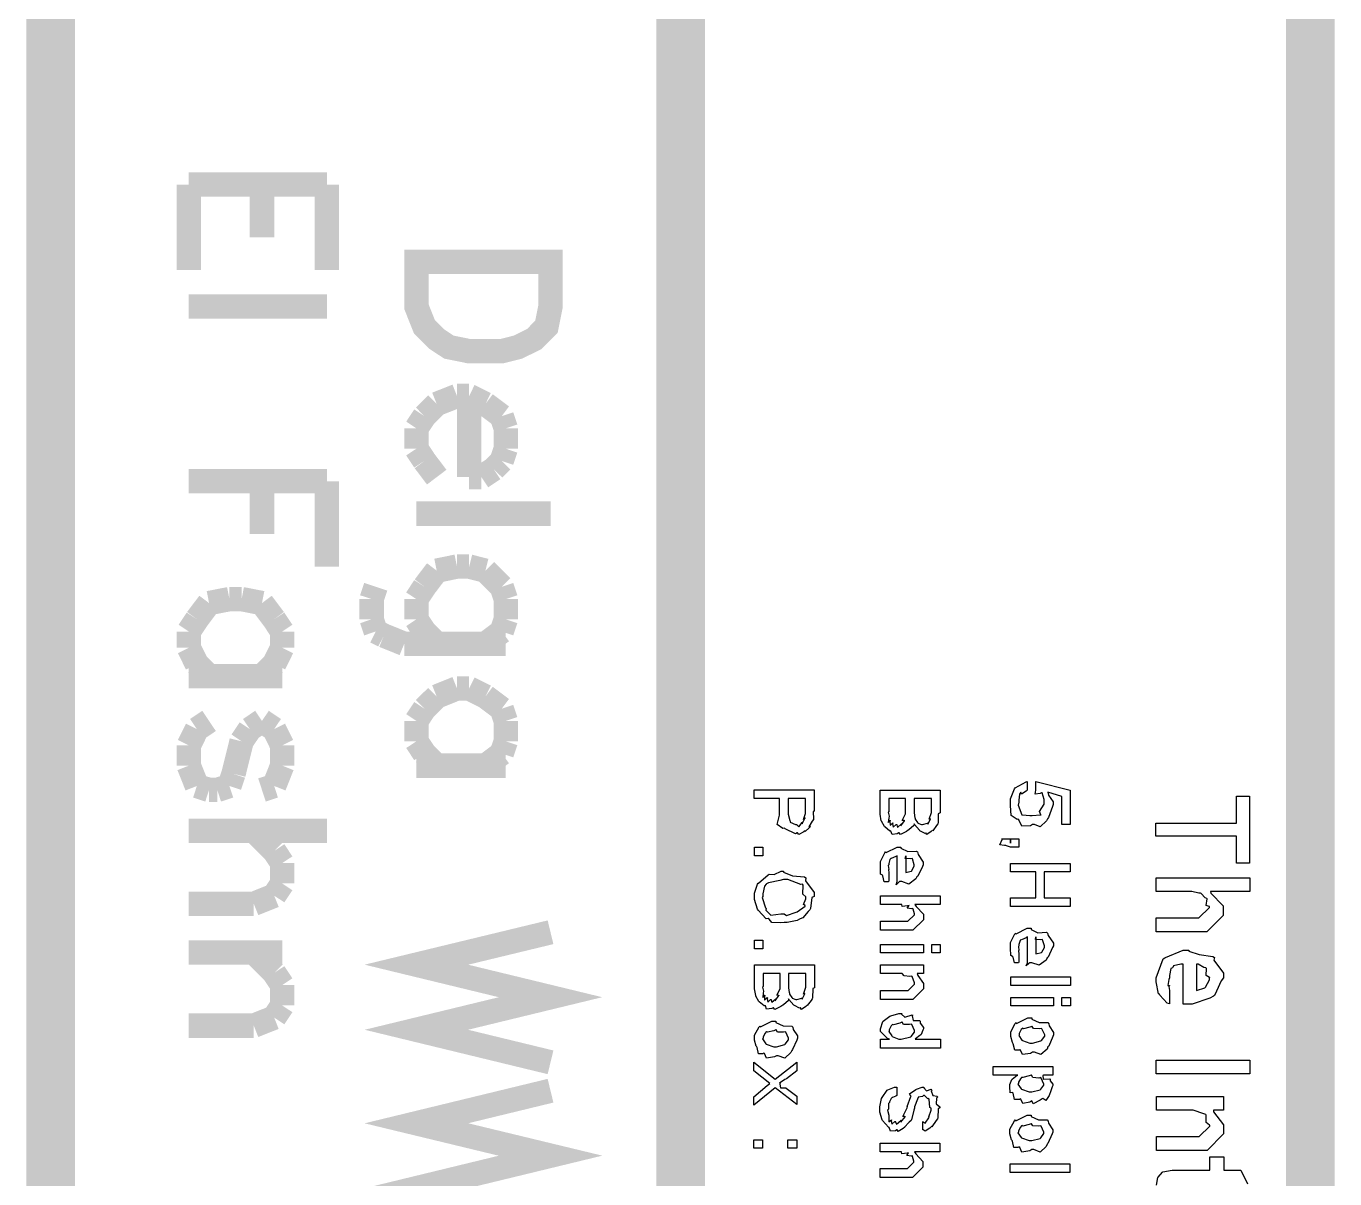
# Model space of a CAD drawing. Extents: x 0.1 to 11.6, y 0.3 to 16.2.
# Drawn here: x 1.352 to 1.888, y 2.254 to 2.727 of the extents above; entities that cross this region are included whole.
import ezdxf

# ---------------------------------------------------------------- set-up
doc = ezdxf.new("R2010")
doc.units = 0
doc.layers.get('0').update_dxf_attribs({"linetype": 'CONTINUOUS'})

msp = doc.modelspace()

# ---------------------------------------------------------------- linework, layer by layer
at = {"color": 0}
for points, const_width in [([(1.36165, 0.531685), (1.36165, 4.18001)], 0.02), ([(1.62001, 0.531685), (1.62001, 4.18001)], 0.02), ([(1.87831, 0.513346), (1.87831, 4.18001)], 0.02), ([(1.41835, 2.66168), (1.47499, 2.66168)], 0.01), ([(1.41835, 2.66168), (1.41835, 2.62668)], 0.01), ([(1.44835, 2.66168), (1.44835, 2.63997)], 0.01), ([(1.47499, 2.66168), (1.47499, 2.62668)], 0.01), ([(1.41835, 2.61165), (1.47499, 2.61165)], 0.01), ([(1.52001, 2.57167), (1.51497, 2.56668)], 0.01), ([(1.52832, 2.57497), (1.52001, 2.57167)], 0.01), ([(1.53331, 2.57497), (1.52832, 2.57497)], 0.01), ([(1.53331, 2.57497), (1.53331, 2.54167)], 0.01), ([(1.53999, 2.57167), (1.53331, 2.57497)], 0.01), ([(1.54665, 2.56668), (1.53999, 2.57167)], 0.01), ([(1.51497, 2.56668), (1.51167, 2.56168)], 0.01), ([(1.54833, 2.56168), (1.54665, 2.56668)], 0.01), ([(1.51167, 2.56168), (1.51167, 2.55333)], 0.01), ([(1.54833, 2.55333), (1.54833, 2.56168)], 0.01), ([(1.51167, 2.55333), (1.51497, 2.54833)], 0.01), ([(1.54665, 2.54833), (1.54833, 2.55333)], 0.01), ([(1.51497, 2.54833), (1.52001, 2.54167)], 0.01), ([(1.53836, 2.54167), (1.54335, 2.54497)], 0.01), ([(1.54335, 2.54497), (1.54665, 2.54833)], 0.01), ([(1.41835, 2.53999), (1.47499, 2.53999)], 0.01), ([(1.44835, 2.53999), (1.44835, 2.51833)], 0.01), ([(1.47499, 2.53999), (1.47499, 2.50499)], 0.01), ([(1.53331, 2.54167), (1.53836, 2.54167)], 0.01), ([(1.51167, 2.52669), (1.56668, 2.52669)], 0.01), ([(1.52001, 2.50331), (1.51497, 2.49669)], 0.01), ([(1.52832, 2.50499), (1.52001, 2.50331)], 0.01), ([(1.53331, 2.50499), (1.52832, 2.50499)], 0.01), ([(1.53999, 2.50331), (1.53331, 2.50499)], 0.01), ([(1.54665, 2.49669), (1.53999, 2.50331)], 0.01), ([(1.49333, 2.49164), (1.49501, 2.49669)], 0.01), ([(1.51497, 2.49669), (1.51167, 2.49164)], 0.01), ([(1.54833, 2.49164), (1.54665, 2.49669)], 0.01), ([(1.435, 2.49164), (1.42665, 2.49001)], 0.01), ([(1.44, 2.49164), (1.435, 2.49164)], 0.01), ([(1.44835, 2.49001), (1.44, 2.49164)], 0.01), ([(1.49333, 2.48335), (1.49333, 2.49164)], 0.01), ([(1.51167, 2.49164), (1.51167, 2.48335)], 0.01), ([(1.54833, 2.48335), (1.54833, 2.49164)], 0.01), ([(1.42665, 2.49001), (1.42165, 2.48335)], 0.01), ([(1.45335, 2.48335), (1.44835, 2.49001)], 0.01), ([(1.42165, 2.48335), (1.41835, 2.47835)], 0.01), ([(1.45665, 2.47835), (1.45335, 2.48335)], 0.01), ([(1.49501, 2.47835), (1.49333, 2.48335)], 0.01), ([(1.51167, 2.48335), (1.51497, 2.47835)], 0.01), ([(1.54665, 2.47835), (1.54833, 2.48335)], 0.01), ([(1.41835, 2.47835), (1.41835, 2.47168)], 0.01), ([(1.45665, 2.47168), (1.45665, 2.47835)], 0.01), ([(1.49832, 2.47667), (1.49501, 2.47835)], 0.01), ([(1.50667, 2.47331), (1.49832, 2.47667)], 0.01), ([(1.51497, 2.47835), (1.52001, 2.47331)], 0.01), ([(1.53999, 2.47331), (1.54665, 2.47835)], 0.01), ([(1.41835, 2.47168), (1.42165, 2.465)], 0.01), ([(1.45335, 2.465), (1.45665, 2.47168)], 0.01), ([(1.54833, 2.47331), (1.50667, 2.47331)], 0.01), ([(1.42165, 2.465), (1.42665, 2.46001)], 0.01), ([(1.44835, 2.46001), (1.45335, 2.465)], 0.01), ([(1.45665, 2.46001), (1.41835, 2.46001)], 0.01), ([(1.52832, 2.45503), (1.52001, 2.45167)], 0.01), ([(1.53331, 2.45503), (1.52832, 2.45503)], 0.01), ([(1.53999, 2.45167), (1.53331, 2.45503)], 0.01), ([(1.52001, 2.45167), (1.51497, 2.44667)], 0.01), ([(1.54665, 2.44667), (1.53999, 2.45167)], 0.01), ([(1.51497, 2.44667), (1.51167, 2.44168)], 0.01), ([(1.54833, 2.44168), (1.54665, 2.44667)], 0.01), ([(1.41835, 2.43164), (1.42165, 2.43832)], 0.01), ([(1.42165, 2.43832), (1.42665, 2.44168)], 0.01), ([(1.44336, 2.43832), (1.44, 2.43332)], 0.01), ([(1.44835, 2.44168), (1.44336, 2.43832)], 0.01), ([(1.45335, 2.43832), (1.44835, 2.44168)], 0.01), ([(1.45665, 2.43164), (1.45335, 2.43832)], 0.01), ([(1.51167, 2.44168), (1.51167, 2.43332)], 0.01), ([(1.54833, 2.43332), (1.54833, 2.44168)], 0.01), ([(1.41835, 2.42333), (1.41835, 2.43164)], 0.01), ([(1.44, 2.43332), (1.43668, 2.41997)], 0.01), ([(1.45665, 2.42333), (1.45665, 2.43164)], 0.01), ([(1.51167, 2.43332), (1.51497, 2.42833)], 0.01), ([(1.54665, 2.42833), (1.54833, 2.43332)], 0.01), ([(1.51497, 2.42833), (1.52001, 2.42333)], 0.01), ([(1.53999, 2.42333), (1.54665, 2.42833)], 0.01), ([(1.42165, 2.41499), (1.41835, 2.42333)], 0.01), ([(1.45335, 2.41499), (1.45665, 2.42333)], 0.01), ([(1.54833, 2.42333), (1.51167, 2.42333)], 0.01), ([(1.43668, 2.41997), (1.435, 2.41499)], 0.01), ([(1.42665, 2.41336), (1.42165, 2.41499)], 0.01), ([(1.43001, 2.41336), (1.42665, 2.41336)], 0.01), ([(1.435, 2.41499), (1.43001, 2.41336)], 0.01), ([(1.44835, 2.41336), (1.45335, 2.41499)], 0.01), ([(1.41835, 2.39665), (1.47499, 2.39665)], 0.01), ([(1.44499, 2.39665), (1.45335, 2.38835)], 0.01), ([(1.45335, 2.38835), (1.45665, 2.38336)], 0.01), ([(1.45665, 2.38336), (1.45665, 2.375)], 0.01), ([(1.45665, 2.375), (1.45335, 2.37001)], 0.01), ([(1.45335, 2.37001), (1.44499, 2.36664)], 0.01), ([(1.44499, 2.36664), (1.41835, 2.36664)], 0.01), ([(1.56668, 2.35499), (1.51167, 2.34169), (1.56668, 2.32835), (1.51167, 2.315), (1.56668, 2.30165)], 0.01), ([(1.41835, 2.34668), (1.45665, 2.34668)], 0.01), ([(1.44499, 2.34668), (1.45335, 2.33832)], 0.01), ([(1.45335, 2.33832), (1.45665, 2.33333)], 0.01), ([(1.45665, 2.33333), (1.45665, 2.32497)], 0.01), ([(1.45665, 2.32497), (1.45335, 2.31999)], 0.01), ([(1.45335, 2.31999), (1.44499, 2.31668)], 0.01), ([(1.44499, 2.31668), (1.41835, 2.31668)], 0.01), ([(1.56668, 2.28999), (1.51167, 2.27664), (1.56668, 2.26335), (1.51167, 2.25), (1.56668, 2.23833)], 0.01)]:
    msp.add_lwpolyline(points, dxfattribs=dict(at, const_width=const_width))
at = {"color": 0, "const_width": 0.01}
msp.add_lwpolyline([(1.51167, 2.62999), (1.56668, 2.62999), (1.56668, 2.61165), (1.565, 2.60335), (1.56, 2.59831), (1.55333, 2.595), (1.54665, 2.59332), (1.53331, 2.59332), (1.52501, 2.595), (1.52001, 2.59831), (1.51497, 2.60335), (1.51167, 2.61165), (1.51167, 2.62999)], close=True, dxfattribs=at)
at = {"color": 0}
for points in [[(1.76221, 2.41678), (1.76221, 2.41331), (1.76172, 2.41282), (1.75976, 2.41162), (1.7596, 2.41243), (1.7596, 2.41243), (1.75906, 2.41162), (1.75874, 2.40918), (1.75874, 2.40831), (1.75846, 2.40717), (1.75999, 2.40315), (1.76025, 2.40311), (1.76025, 2.40311), (1.76318, 2.40289), (1.76417, 2.40289), (1.76417, 2.40289), (1.76764, 2.40311), (1.76785, 2.40311), (1.76768, 2.40311), (1.76719, 2.40457), (1.76915, 2.40756), (1.76915, 2.40853), (1.76915, 2.40946), (1.76824, 2.41217), (1.76807, 2.41222), (1.76747, 2.41189), (1.7654, 2.41157), (1.76574, 2.41331), (1.76568, 2.41331), (1.76568, 2.41678), (1.77979, 2.41331), (1.77979, 2.39919), (1.77632, 2.39919), (1.77632, 2.41069), (1.77067, 2.41243), (1.77089, 2.41124), (1.77285, 2.40842), (1.77285, 2.40744), (1.77251, 2.40653), (1.77083, 2.40201), (1.77046, 2.40158), (1.77007, 2.40067), (1.76753, 2.39828), (1.76514, 2.39919), (1.76438, 2.39919), (1.76351, 2.39865), (1.75993, 2.39849), (1.75874, 2.40104), (1.75831, 2.40136), (1.75808, 2.40121), (1.75564, 2.40289), (1.75526, 2.40696), (1.75526, 2.40831), (1.75526, 2.40978), (1.75689, 2.41385), (1.75722, 2.41417), (1.75722, 2.41417), (1.76167, 2.41672), (1.76221, 2.41678)], [(1.65022, 2.41336), (1.67475, 2.41336), (1.67475, 2.40468), (1.67432, 2.40446), (1.67453, 2.40142), (1.67453, 2.40121), (1.67399, 2.4005), (1.67264, 2.39817), (1.67324, 2.39839), (1.67324, 2.39839), (1.67275, 2.39785), (1.67117, 2.39626), (1.67106, 2.39665), (1.67106, 2.39665), (1.67051, 2.39617), (1.66857, 2.39507), (1.66797, 2.39578), (1.66781, 2.39578), (1.66715, 2.39535), (1.66292, 2.3974), (1.6626, 2.39774), (1.662, 2.39757), (1.65956, 2.39919), (1.66064, 2.403), (1.66064, 2.40425), (1.66064, 2.40989), (1.65022, 2.40989), (1.65022, 2.41336)], [(1.66411, 2.40989), (1.66411, 2.40446), (1.66411, 2.40349), (1.66482, 2.40078), (1.66499, 2.40056), (1.66499, 2.40018), (1.6671, 2.39925), (1.66781, 2.39925), (1.66775, 2.39904), (1.66851, 2.39822), (1.66982, 2.40001), (1.66997, 2.40013), (1.66992, 2.40001), (1.66992, 2.39953), (1.67101, 2.40169), (1.67106, 2.40186), (1.67096, 2.40169), (1.67036, 2.40126), (1.67128, 2.40369), (1.67128, 2.40446), (1.67128, 2.40989), (1.66411, 2.40989)], [(1.70188, 2.41331), (1.7264, 2.41331), (1.7264, 2.40397), (1.72569, 2.4036), (1.72564, 2.39974), (1.72553, 2.39942), (1.72499, 2.39876), (1.72342, 2.39664), (1.72336, 2.39681), (1.72336, 2.39681), (1.72282, 2.39632), (1.72103, 2.39507), (1.72065, 2.39572), (1.72054, 2.39572), (1.72032, 2.39556), (1.71815, 2.39665), (1.71793, 2.39681), (1.71793, 2.39681), (1.71588, 2.39914), (1.71576, 2.39942), (1.71571, 2.39876), (1.71365, 2.39697), (1.71337, 2.39681), (1.71262, 2.39632), (1.71018, 2.39507), (1.70964, 2.39572), (1.70947, 2.39572), (1.70888, 2.3954), (1.70676, 2.39513), (1.70628, 2.39649), (1.706, 2.3966), (1.70583, 2.39649), (1.70372, 2.39817), (1.70361, 2.39833), (1.70361, 2.39833), (1.70236, 2.4005), (1.70231, 2.40071), (1.70231, 2.40071), (1.70188, 2.40349), (1.70188, 2.4044), (1.70188, 2.41331)], [(1.70535, 2.40983), (1.70535, 2.4044), (1.70514, 2.40419), (1.70551, 2.40256), (1.70557, 2.40246), (1.7054, 2.40186), (1.70518, 2.40001), (1.706, 2.40093), (1.706, 2.40093), (1.70589, 2.40044), (1.70594, 2.39887), (1.70703, 2.3999), (1.70708, 2.39985), (1.70697, 2.39947), (1.70725, 2.39806), (1.70839, 2.39919), (1.70882, 2.39919), (1.70871, 2.39899), (1.70893, 2.398), (1.71061, 2.39942), (1.71078, 2.39942), (1.71061, 2.39925), (1.71035, 2.39865), (1.71181, 2.40072), (1.71186, 2.40093), (1.71175, 2.40082), (1.71093, 2.40088), (1.71229, 2.40354), (1.71229, 2.4044), (1.71229, 2.40983), (1.70535, 2.40983)], [(1.71576, 2.40983), (1.71576, 2.40462), (1.71576, 2.40392), (1.7161, 2.40196), (1.71619, 2.40181), (1.71619, 2.40132), (1.71713, 2.39996), (1.71729, 2.39985), (1.71729, 2.39968), (1.71875, 2.39919), (1.71924, 2.39919), (1.71924, 2.39919), (1.72125, 2.39974), (1.7214, 2.39985), (1.72136, 2.39974), (1.72136, 2.39931), (1.72244, 2.40142), (1.7225, 2.40158), (1.72244, 2.40153), (1.72194, 2.40136), (1.72293, 2.40414), (1.72293, 2.40506), (1.72293, 2.40983), (1.71576, 2.40983)], [(1.81494, 2.39979), (1.84793, 2.39979), (1.84793, 2.41086), (1.85335, 2.41086), (1.85335, 2.38331), (1.84793, 2.38331), (1.84793, 2.39436), (1.81494, 2.39436), (1.81494, 2.39979)], [(1.65028, 2.38986), (1.65375, 2.38986), (1.65375, 2.38639), (1.65028, 2.38639), (1.65028, 2.38986)], [(1.7054, 2.37944), (1.7054, 2.37597), (1.70518, 2.37571), (1.7035, 2.37565), (1.70296, 2.3781), (1.70281, 2.37836), (1.70281, 2.37836), (1.70204, 2.37875), (1.70193, 2.38172), (1.70193, 2.38271), (1.70193, 2.384), (1.70372, 2.38758), (1.7041, 2.38792), (1.70426, 2.38764), (1.70882, 2.38986), (1.71039, 2.38986), (1.71039, 2.38943), (1.71317, 2.38807), (1.71669, 2.38824), (1.71713, 2.38792), (1.71739, 2.38687), (1.71951, 2.38379), (1.71951, 2.38271), (1.71918, 2.38194), (1.71733, 2.37804), (1.7169, 2.37771), (1.71653, 2.37685), (1.71365, 2.37478), (1.71072, 2.37576), (1.70975, 2.37576), (1.70942, 2.37543), (1.70839, 2.37451), (1.70888, 2.37576), (1.70888, 2.37576), (1.70888, 2.38639), (1.70833, 2.38601), (1.70643, 2.38519), (1.70628, 2.38531), (1.70628, 2.38531), (1.70583, 2.38482), (1.7054, 2.38325), (1.7054, 2.38271), (1.70518, 2.38238), (1.7054, 2.38075), (1.7054, 2.38075), (1.70524, 2.38064), (1.7054, 2.37944), (1.7054, 2.37944)], [(1.75526, 2.39333), (1.75874, 2.39333), (1.75874, 2.38986), (1.75526, 2.38986), (1.75526, 2.38986), (1.75319, 2.39063), (1.7531, 2.39074), (1.75265, 2.39057), (1.75088, 2.39089), (1.75185, 2.39307), (1.75179, 2.39333), (1.75526, 2.39333), (1.75526, 2.39301), (1.75526, 2.39231), (1.75526, 2.39204), (1.75526, 2.39193), (1.75526, 2.3916), (1.75526, 2.3916), (1.75526, 2.39333)], [(1.71235, 2.38639), (1.71235, 2.37944), (1.71235, 2.37944), (1.71457, 2.37999), (1.71474, 2.3801), (1.71474, 2.3801), (1.71582, 2.38206), (1.71582, 2.38271), (1.71582, 2.38271), (1.71506, 2.38514), (1.71496, 2.38531), (1.71431, 2.38515), (1.71218, 2.38531), (1.71235, 2.38639), (1.71235, 2.38639)], [(1.75526, 2.38319), (1.77979, 2.38319), (1.77979, 2.37972), (1.76915, 2.37972), (1.76915, 2.36908), (1.77979, 2.36908), (1.77979, 2.36561), (1.75526, 2.36561), (1.75526, 2.36908), (1.76568, 2.36908), (1.76568, 2.37972), (1.75526, 2.37972), (1.75526, 2.38319)], [(1.66222, 2.3801), (1.66217, 2.37967), (1.6659, 2.37815), (1.67079, 2.37776), (1.67133, 2.37728), (1.67128, 2.37614), (1.67481, 2.37131), (1.67481, 2.36968), (1.67389, 2.36919), (1.67333, 2.36469), (1.67307, 2.36425), (1.67231, 2.36344), (1.67008, 2.36094), (1.66906, 2.36051), (1.66872, 2.36035), (1.66786, 2.35975), (1.66379, 2.35906), (1.66243, 2.35906), (1.66118, 2.35889), (1.65739, 2.35906), (1.65636, 2.36035), (1.65593, 2.36057), (1.65506, 2.36046), (1.65181, 2.36404), (1.65158, 2.36447), (1.65158, 2.36447), (1.65028, 2.36837), (1.65028, 2.36968), (1.65028, 2.37104), (1.65153, 2.37472), (1.65181, 2.37511), (1.65196, 2.37506), (1.65588, 2.37858), (1.65636, 2.37879), (1.65636, 2.37879), (1.65842, 2.37864), (1.66124, 2.3801), (1.66222, 2.3801)], [(1.66222, 2.37663), (1.66069, 2.37619), (1.65608, 2.37532), (1.65522, 2.37489), (1.65506, 2.37468), (1.6544, 2.37392), (1.65375, 2.37076), (1.65375, 2.36968), (1.65343, 2.36919), (1.65483, 2.36501), (1.65506, 2.36469), (1.65494, 2.3641), (1.65701, 2.36197), (1.66108, 2.36253), (1.66243, 2.36251), (1.66243, 2.36251), (1.66351, 2.36192), (1.66738, 2.36328), (1.66786, 2.36339), (1.66786, 2.36339), (1.67106, 2.36572), (1.67111, 2.36599), (1.67106, 2.36599), (1.67042, 2.36637), (1.67133, 2.36871), (1.67133, 2.36947), (1.67133, 2.36947), (1.67008, 2.37061), (1.67025, 2.37435), (1.67003, 2.37468), (1.66932, 2.37463), (1.66396, 2.37663), (1.66222, 2.37663)], [(1.815, 2.37733), (1.8534, 2.37733), (1.8534, 2.37169), (1.83735, 2.37169), (1.83751, 2.37099), (1.84256, 2.36583), (1.84256, 2.3641), (1.84256, 2.36193), (1.83583, 2.35519), (1.83192, 2.35519), (1.815, 2.35519), (1.815, 2.36085), (1.83083, 2.36085), (1.83257, 2.36085), (1.83692, 2.36518), (1.83692, 2.36561), (1.83675, 2.36551), (1.83561, 2.366), (1.83599, 2.36865), (1.83583, 2.36888), (1.83507, 2.36914), (1.8335, 2.37093), (1.83322, 2.37104), (1.83257, 2.37099), (1.82964, 2.37169), (1.82867, 2.37169), (1.815, 2.37169), (1.815, 2.37733)], [(1.70199, 2.3699), (1.72651, 2.3699), (1.72651, 2.36643), (1.7161, 2.36643), (1.71664, 2.36556), (1.71957, 2.36247), (1.71957, 2.36143), (1.71957, 2.36014), (1.71522, 2.35579), (1.71283, 2.35579), (1.70199, 2.35579), (1.70199, 2.35949), (1.71218, 2.35949), (1.71326, 2.35949), (1.71588, 2.36208), (1.71588, 2.36253), (1.71588, 2.36253), (1.71533, 2.36453), (1.71522, 2.36469), (1.71468, 2.36458), (1.71294, 2.36486), (1.71371, 2.366), (1.71371, 2.366), (1.71306, 2.36578), (1.71089, 2.36556), (1.71072, 2.36643), (1.71067, 2.36643), (1.70199, 2.36643), (1.70199, 2.3699)], [(1.75879, 2.34619), (1.75879, 2.34272), (1.75857, 2.34244), (1.75689, 2.34239), (1.75635, 2.34483), (1.75618, 2.34511), (1.75618, 2.34511), (1.75543, 2.34549), (1.75532, 2.34847), (1.75532, 2.34944), (1.75532, 2.35075), (1.75711, 2.35433), (1.75749, 2.35465), (1.75765, 2.35439), (1.76221, 2.35661), (1.76378, 2.35661), (1.76378, 2.35618), (1.76654, 2.35482), (1.77007, 2.35499), (1.77051, 2.35465), (1.77078, 2.35362), (1.77289, 2.35053), (1.77289, 2.34944), (1.77257, 2.34869), (1.77072, 2.34478), (1.77029, 2.34446), (1.76992, 2.34358), (1.76704, 2.34153), (1.76411, 2.3425), (1.76313, 2.3425), (1.76281, 2.34218), (1.76178, 2.34125), (1.76226, 2.3425), (1.76226, 2.3425), (1.76226, 2.35314), (1.76172, 2.35275), (1.75982, 2.35194), (1.75965, 2.35206), (1.75965, 2.35206), (1.75922, 2.35157), (1.75879, 2.34999), (1.75879, 2.34944), (1.75857, 2.34912), (1.75879, 2.3475), (1.75879, 2.3475), (1.75863, 2.34739), (1.75879, 2.34619), (1.75879, 2.34619)], [(1.65033, 2.35172), (1.65381, 2.35172), (1.65381, 2.34825), (1.65033, 2.34825), (1.65033, 2.35172)], [(1.76574, 2.35314), (1.76574, 2.34619), (1.76574, 2.34619), (1.76796, 2.34674), (1.76813, 2.34685), (1.76813, 2.34685), (1.76921, 2.34879), (1.76921, 2.34944), (1.76921, 2.34944), (1.76844, 2.35189), (1.76833, 2.35206), (1.76768, 2.35189), (1.76557, 2.35206), (1.76574, 2.35314), (1.76574, 2.35314)], [(1.70199, 2.34999), (1.71957, 2.34999), (1.71957, 2.34651), (1.70199, 2.34651), (1.70199, 2.34999)], [(1.72304, 2.34999), (1.72651, 2.34999), (1.72651, 2.34651), (1.72304, 2.34651), (1.72304, 2.34999)], [(1.82047, 2.33111), (1.82047, 2.32568), (1.81956, 2.32585), (1.81657, 2.32915), (1.81635, 2.32958), (1.81603, 2.32969), (1.81506, 2.33469), (1.81506, 2.33632), (1.81506, 2.33632), (1.81793, 2.34407), (1.81853, 2.34456), (1.81885, 2.34463), (1.82607, 2.3476), (1.8285, 2.3476), (1.8285, 2.34717), (1.83274, 2.34581), (1.83826, 2.34511), (1.83892, 2.34457), (1.83871, 2.34358), (1.84261, 2.33817), (1.84261, 2.33632), (1.84174, 2.33507), (1.83985, 2.33078), (1.83892, 2.3291), (1.83849, 2.32872), (1.83703, 2.3279), (1.82981, 2.32546), (1.82742, 2.32546), (1.8271, 2.32547), (1.82633, 2.32547), (1.82611, 2.32547), (1.82611, 2.34196), (1.82514, 2.34185), (1.82221, 2.34125), (1.82189, 2.3406), (1.82178, 2.34044), (1.82107, 2.34011), (1.82047, 2.33729), (1.82047, 2.33632), (1.82021, 2.33561), (1.81976, 2.33317), (1.82047, 2.33311), (1.82047, 2.33306), (1.82026, 2.33268), (1.82047, 2.33111), (1.82047, 2.33111)], [(1.65039, 2.34158), (1.67492, 2.34158), (1.67492, 2.33225), (1.67421, 2.33186), (1.67415, 2.32801), (1.67404, 2.32769), (1.6735, 2.32704), (1.67193, 2.32492), (1.67188, 2.32508), (1.67188, 2.32508), (1.67133, 2.3246), (1.66954, 2.32335), (1.66917, 2.324), (1.66906, 2.324), (1.66883, 2.32383), (1.66667, 2.32492), (1.66644, 2.32508), (1.66644, 2.32508), (1.66439, 2.32742), (1.66428, 2.32769), (1.66422, 2.32704), (1.66217, 2.32525), (1.66189, 2.32508), (1.66114, 2.3246), (1.65869, 2.32335), (1.65815, 2.324), (1.65799, 2.324), (1.65739, 2.32368), (1.65528, 2.3234), (1.65479, 2.32476), (1.65451, 2.32488), (1.65435, 2.32476), (1.65224, 2.32644), (1.65213, 2.32661), (1.65213, 2.32661), (1.65087, 2.32878), (1.65082, 2.329), (1.65082, 2.329), (1.65039, 2.33176), (1.65039, 2.33268), (1.65039, 2.34158)], [(1.70204, 2.34158), (1.71963, 2.34158), (1.71963, 2.33811), (1.71701, 2.33811), (1.71733, 2.33724), (1.71963, 2.33399), (1.71963, 2.3329), (1.71963, 2.33182), (1.71528, 2.32747), (1.71246, 2.32747), (1.70204, 2.32747), (1.70204, 2.33117), (1.71181, 2.33117), (1.71332, 2.33117), (1.71593, 2.33376), (1.71593, 2.33419), (1.71593, 2.33419), (1.715, 2.33681), (1.71485, 2.33703), (1.71408, 2.33686), (1.71164, 2.33712), (1.71094, 2.33811), (1.71072, 2.33811), (1.70204, 2.33811), (1.70204, 2.34158)], [(1.83154, 2.34196), (1.83154, 2.33111), (1.83154, 2.33111), (1.83501, 2.33225), (1.83524, 2.33242), (1.83524, 2.33242), (1.83697, 2.3355), (1.83697, 2.33653), (1.83686, 2.33649), (1.83556, 2.33724), (1.83567, 2.34017), (1.83544, 2.34044), (1.83464, 2.3406), (1.83231, 2.34196), (1.83154, 2.34196)], [(1.65386, 2.33811), (1.65386, 2.33268), (1.65364, 2.33247), (1.65403, 2.33083), (1.65408, 2.33074), (1.65392, 2.33012), (1.65369, 2.32829), (1.65451, 2.32921), (1.65451, 2.32921), (1.6544, 2.32872), (1.65446, 2.32715), (1.65554, 2.32818), (1.6556, 2.32813), (1.65549, 2.32775), (1.65576, 2.32633), (1.6569, 2.32747), (1.65733, 2.32747), (1.65722, 2.32725), (1.65744, 2.32628), (1.65913, 2.32769), (1.65929, 2.32769), (1.65913, 2.32753), (1.65886, 2.32693), (1.66032, 2.329), (1.66037, 2.32921), (1.66026, 2.3291), (1.65944, 2.32915), (1.66081, 2.33182), (1.66081, 2.33268), (1.66081, 2.33811), (1.65386, 2.33811)], [(1.66428, 2.33811), (1.66428, 2.3329), (1.66428, 2.33219), (1.66461, 2.33024), (1.66471, 2.33008), (1.66471, 2.32958), (1.66564, 2.32824), (1.66579, 2.32813), (1.66579, 2.32796), (1.66726, 2.32747), (1.66775, 2.32747), (1.66775, 2.32747), (1.66976, 2.32801), (1.66992, 2.32813), (1.66986, 2.32801), (1.66986, 2.32758), (1.67096, 2.32969), (1.671, 2.32986), (1.67096, 2.32981), (1.67046, 2.32964), (1.67144, 2.33242), (1.67144, 2.33333), (1.67144, 2.33811), (1.66428, 2.33811)], [(1.75538, 2.33664), (1.77989, 2.33664), (1.77989, 2.33317), (1.75538, 2.33317), (1.75538, 2.33664)], [(1.75538, 2.32824), (1.77294, 2.32824), (1.77294, 2.32476), (1.75538, 2.32476), (1.75538, 2.32824)], [(1.77642, 2.32824), (1.77989, 2.32824), (1.77989, 2.32476), (1.77642, 2.32476), (1.77642, 2.32824)], [(1.65907, 2.31847), (1.65907, 2.31797), (1.66206, 2.31662), (1.66564, 2.31651), (1.66601, 2.31608), (1.66618, 2.31515), (1.66797, 2.31244), (1.66797, 2.31153), (1.66764, 2.31076), (1.66596, 2.30686), (1.66558, 2.30653), (1.66525, 2.30561), (1.66271, 2.30339), (1.6601, 2.30436), (1.65929, 2.30436), (1.65847, 2.30387), (1.65522, 2.30339), (1.6544, 2.30528), (1.65408, 2.30544), (1.65386, 2.30518), (1.65201, 2.30518), (1.65142, 2.30778), (1.65126, 2.30806), (1.65104, 2.30832), (1.65039, 2.31076), (1.65039, 2.31153), (1.65039, 2.31278), (1.65218, 2.31619), (1.65256, 2.31651), (1.65272, 2.31619), (1.65744, 2.31847), (1.65907, 2.31847)], [(1.70204, 2.31119), (1.70574, 2.31119), (1.70481, 2.31142), (1.70204, 2.31435), (1.70204, 2.31532), (1.70204, 2.31532), (1.7029, 2.31836), (1.70313, 2.31858), (1.70313, 2.31858), (1.70583, 2.32064), (1.70617, 2.32075), (1.70617, 2.32075), (1.70958, 2.32161), (1.71072, 2.32161), (1.71061, 2.3214), (1.71203, 2.32015), (1.71496, 2.32107), (1.71528, 2.32096), (1.715, 2.32069), (1.71533, 2.31874), (1.7181, 2.31885), (1.71832, 2.31858), (1.71832, 2.31776), (1.71963, 2.31597), (1.71961, 2.31532), (1.71929, 2.31478), (1.71869, 2.3131), (1.71853, 2.31293), (1.71815, 2.31261), (1.71636, 2.31131), (1.71615, 2.31119), (1.72657, 2.31119), (1.72657, 2.30751), (1.70204, 2.30751), (1.70204, 2.31119)], [(1.76411, 2.31988), (1.76411, 2.31939), (1.76708, 2.31803), (1.77067, 2.31793), (1.77106, 2.31749), (1.77121, 2.31657), (1.773, 2.31386), (1.773, 2.31293), (1.77268, 2.31218), (1.771, 2.30826), (1.77061, 2.30794), (1.77029, 2.30703), (1.76774, 2.30479), (1.76514, 2.30578), (1.76432, 2.30578), (1.76351, 2.30529), (1.76025, 2.30479), (1.75944, 2.30669), (1.75911, 2.30686), (1.7589, 2.30658), (1.75706, 2.30658), (1.75646, 2.30919), (1.75629, 2.30946), (1.75608, 2.30974), (1.75543, 2.31218), (1.75543, 2.31293), (1.75543, 2.31418), (1.75722, 2.3176), (1.7576, 2.31793), (1.75776, 2.3176), (1.76247, 2.31988), (1.76411, 2.31988)], [(1.65907, 2.315), (1.65826, 2.31461), (1.65565, 2.31396), (1.65522, 2.31418), (1.65517, 2.31413), (1.65468, 2.31364), (1.65386, 2.31207), (1.65386, 2.31153), (1.65365, 2.31125), (1.65494, 2.30929), (1.65517, 2.30914), (1.65517, 2.30914), (1.65826, 2.30806), (1.65929, 2.30806), (1.65929, 2.30806), (1.66276, 2.30897), (1.66297, 2.30914), (1.66297, 2.30914), (1.66428, 2.31093), (1.66428, 2.31153), (1.66428, 2.31153), (1.66319, 2.31396), (1.66297, 2.31413), (1.66222, 2.31396), (1.65972, 2.31407), (1.65924, 2.315), (1.65907, 2.315)], [(1.71072, 2.31814), (1.7099, 2.31776), (1.70731, 2.31706), (1.70687, 2.31711), (1.70682, 2.31706), (1.70632, 2.31657), (1.70551, 2.315), (1.70551, 2.31446), (1.70535, 2.31424), (1.7066, 2.31244), (1.70682, 2.31228), (1.70682, 2.31228), (1.70958, 2.31119), (1.7105, 2.31119), (1.7105, 2.31119), (1.7144, 2.31213), (1.71463, 2.31228), (1.71463, 2.31228), (1.71593, 2.31407), (1.71593, 2.31467), (1.71593, 2.31467), (1.71485, 2.31711), (1.71463, 2.31728), (1.71386, 2.31711), (1.71149, 2.31722), (1.71089, 2.31814), (1.71072, 2.31814)], [(1.76411, 2.3164), (1.76329, 2.31603), (1.76069, 2.31538), (1.76025, 2.3156), (1.76019, 2.31554), (1.75971, 2.31506), (1.7589, 2.31347), (1.7589, 2.31293), (1.75868, 2.31267), (1.75999, 2.31071), (1.76019, 2.31054), (1.76019, 2.31054), (1.76329, 2.30946), (1.76432, 2.30946), (1.76432, 2.30946), (1.76779, 2.31039), (1.76801, 2.31054), (1.76801, 2.31054), (1.76932, 2.31233), (1.76932, 2.31293), (1.76932, 2.31293), (1.76822, 2.31538), (1.76801, 2.31554), (1.76725, 2.31538), (1.76476, 2.31549), (1.76426, 2.3164), (1.76411, 2.3164)], [(1.81511, 2.30251), (1.85351, 2.30251), (1.85351, 2.29688), (1.81511, 2.29688), (1.81511, 2.30251)], [(1.65007, 2.30165), (1.65875, 2.29471), (1.66764, 2.30165), (1.66764, 2.29818), (1.66351, 2.29492), (1.66276, 2.29454), (1.6606, 2.29312), (1.66092, 2.29297), (1.66092, 2.29297), (1.66069, 2.29275), (1.66097, 2.29118), (1.66319, 2.29112), (1.66331, 2.29101), (1.66764, 2.28776), (1.66764, 2.28429), (1.65875, 2.29124), (1.65007, 2.28407), (1.65007, 2.28754), (1.65549, 2.2921), (1.65657, 2.29297), (1.65007, 2.29818), (1.65007, 2.30165)], [(1.74815, 2.29992), (1.77268, 2.29992), (1.77268, 2.29644), (1.76878, 2.29644), (1.76856, 2.29628), (1.76872, 2.29476), (1.77143, 2.29486), (1.7716, 2.29471), (1.77154, 2.29411), (1.77268, 2.29264), (1.77268, 2.2921), (1.77235, 2.29161), (1.7716, 2.28911), (1.77138, 2.28885), (1.77115, 2.28808), (1.76975, 2.28592), (1.76856, 2.28678), (1.76833, 2.28668), (1.76747, 2.28608), (1.7646, 2.28467), (1.76411, 2.28581), (1.764, 2.28581), (1.76324, 2.28532), (1.76036, 2.28478), (1.75956, 2.28657), (1.75922, 2.28668), (1.75896, 2.2864), (1.75694, 2.2864), (1.75635, 2.28901), (1.75618, 2.28928), (1.75613, 2.28922), (1.75521, 2.28917), (1.7551, 2.29172), (1.7551, 2.29254), (1.7551, 2.29254), (1.75581, 2.29454), (1.75597, 2.29471), (1.75597, 2.29471), (1.75808, 2.29633), (1.75836, 2.29644), (1.74815, 2.29644), (1.74815, 2.29992)], [(1.76378, 2.29644), (1.76297, 2.29606), (1.76036, 2.29536), (1.75993, 2.29542), (1.75987, 2.29536), (1.75939, 2.29492), (1.75857, 2.29346), (1.75857, 2.29297), (1.75836, 2.29269), (1.75965, 2.29075), (1.75987, 2.29058), (1.75987, 2.29058), (1.76297, 2.2895), (1.764, 2.2895), (1.764, 2.2895), (1.76747, 2.29042), (1.76768, 2.29058), (1.76768, 2.29058), (1.76899, 2.29221), (1.76899, 2.29275), (1.76899, 2.29275), (1.7679, 2.29519), (1.76768, 2.29536), (1.76693, 2.29519), (1.76443, 2.29546), (1.76394, 2.29644), (1.76378, 2.29644)], [(1.70871, 2.2915), (1.70871, 2.28803), (1.70828, 2.28776), (1.70687, 2.28728), (1.70676, 2.28717), (1.70638, 2.28678), (1.70574, 2.28543), (1.70568, 2.28521), (1.70529, 2.28472), (1.70524, 2.28299), (1.70524, 2.28239), (1.70492, 2.28207), (1.7054, 2.28), (1.70546, 2.27979), (1.70535, 2.27919), (1.70546, 2.27729), (1.70649, 2.2781), (1.70654, 2.27806), (1.70643, 2.27767), (1.70665, 2.27626), (1.70785, 2.2774), (1.70828, 2.2774), (1.70817, 2.27718), (1.70861, 2.27626), (1.71029, 2.27778), (1.71044, 2.27783), (1.71035, 2.27772), (1.71035, 2.27707), (1.71208, 2.27935), (1.71218, 2.27957), (1.71203, 2.27946), (1.71115, 2.27946), (1.71294, 2.28299), (1.71306, 2.28347), (1.713, 2.28353), (1.71446, 2.2876), (1.71457, 2.28782), (1.71446, 2.28782), (1.71392, 2.28868), (1.71653, 2.29053), (1.71674, 2.29064), (1.71674, 2.29064), (1.71903, 2.2915), (1.71978, 2.2915), (1.71972, 2.29118), (1.72092, 2.28999), (1.72276, 2.29064), (1.72304, 2.29042), (1.72282, 2.28993), (1.72342, 2.28797), (1.72526, 2.28771), (1.72542, 2.28737), (1.72499, 2.28689), (1.72483, 2.28456), (1.72629, 2.28342), (1.72629, 2.28304), (1.72558, 2.28261), (1.72553, 2.27881), (1.72542, 2.27849), (1.72483, 2.27772), (1.7231, 2.27522), (1.72282, 2.27528), (1.72282, 2.27522), (1.72228, 2.27468), (1.72026, 2.27339), (1.71951, 2.27399), (1.71935, 2.27393), (1.71935, 2.2774), (1.71935, 2.27724), (1.72037, 2.27669), (1.72179, 2.27892), (1.72194, 2.27914), (1.72194, 2.27914), (1.72179, 2.27925), (1.72282, 2.28196), (1.72282, 2.28282), (1.72222, 2.28315), (1.7219, 2.28651), (1.72174, 2.28674), (1.72136, 2.28662), (1.72, 2.28803), (1.71957, 2.28803), (1.71918, 2.28765), (1.7175, 2.28733), (1.71739, 2.28717), (1.71713, 2.28651), (1.71599, 2.28342), (1.71588, 2.28282), (1.71571, 2.28206), (1.71468, 2.27806), (1.71457, 2.27783), (1.71382, 2.27713), (1.71175, 2.27485), (1.71197, 2.27501), (1.71197, 2.27501), (1.71132, 2.27453), (1.70921, 2.27328), (1.70882, 2.27393), (1.70871, 2.27393), (1.70817, 2.2736), (1.70606, 2.27339), (1.70551, 2.27485), (1.70524, 2.27501), (1.70524, 2.27501), (1.70281, 2.27772), (1.70264, 2.27806), (1.70264, 2.27806), (1.70176, 2.28114), (1.70176, 2.28217), (1.70176, 2.28342), (1.70247, 2.28683), (1.70264, 2.28717), (1.70264, 2.28717), (1.70475, 2.29021), (1.70503, 2.29042), (1.70503, 2.29042), (1.70779, 2.2915), (1.70871, 2.2915)], [(1.81515, 2.28765), (1.84272, 2.28765), (1.84272, 2.28201), (1.8386, 2.28201), (1.83849, 2.28136), (1.84272, 2.27599), (1.84272, 2.27419), (1.84272, 2.27225), (1.83599, 2.26551), (1.83165, 2.26551), (1.81515, 2.26551), (1.81515, 2.27115), (1.83035, 2.27117), (1.83274, 2.27115), (1.83708, 2.2755), (1.83708, 2.27593), (1.83692, 2.27588), (1.83561, 2.27701), (1.83561, 2.28), (1.83535, 2.28028), (1.83453, 2.28049), (1.83024, 2.28201), (1.82883, 2.28201), (1.81515, 2.28201), (1.81515, 2.28765)], [(1.76378, 2.27994), (1.76378, 2.27946), (1.76676, 2.2781), (1.77035, 2.278), (1.77072, 2.27756), (1.77089, 2.27664), (1.77268, 2.27393), (1.77268, 2.273), (1.77235, 2.27225), (1.77067, 2.26833), (1.77029, 2.26801), (1.76997, 2.26708), (1.76742, 2.26486), (1.76481, 2.26585), (1.764, 2.26585), (1.76318, 2.26535), (1.75993, 2.26486), (1.75911, 2.26676), (1.75879, 2.26693), (1.75857, 2.26665), (1.75672, 2.26665), (1.75613, 2.26926), (1.75597, 2.26953), (1.75575, 2.26981), (1.7551, 2.27225), (1.7551, 2.273), (1.7551, 2.27425), (1.75689, 2.27767), (1.75726, 2.278), (1.75743, 2.27767), (1.76215, 2.27994), (1.76378, 2.27994)], [(1.76378, 2.27647), (1.76297, 2.2761), (1.76036, 2.27544), (1.75993, 2.27567), (1.75987, 2.27561), (1.75939, 2.27511), (1.75857, 2.27354), (1.75857, 2.273), (1.75836, 2.27274), (1.75965, 2.27078), (1.75987, 2.27061), (1.75987, 2.27061), (1.76297, 2.26953), (1.764, 2.26953), (1.764, 2.26953), (1.76747, 2.27046), (1.76768, 2.27061), (1.76768, 2.27061), (1.76899, 2.2724), (1.76899, 2.273), (1.76899, 2.273), (1.7679, 2.27544), (1.76768, 2.27561), (1.76693, 2.27544), (1.76443, 2.27556), (1.76394, 2.27647), (1.76378, 2.27647)], [(1.65012, 2.26986), (1.6536, 2.26986), (1.6536, 2.26639), (1.65012, 2.26639), (1.65012, 2.26986)], [(1.66401, 2.26986), (1.66769, 2.26986), (1.66769, 2.26639), (1.66401, 2.26639), (1.66401, 2.26986)], [(1.70182, 2.26844), (1.72635, 2.26844), (1.72635, 2.26497), (1.71593, 2.26497), (1.71647, 2.26411), (1.7194, 2.26101), (1.7194, 2.25999), (1.7194, 2.25868), (1.71506, 2.25435), (1.71268, 2.25435), (1.70182, 2.25435), (1.70182, 2.25803), (1.71203, 2.25803), (1.71311, 2.25803), (1.71571, 2.26064), (1.71571, 2.26107), (1.71571, 2.26107), (1.71517, 2.26308), (1.71506, 2.26324), (1.71451, 2.26313), (1.71278, 2.2634), (1.71354, 2.26454), (1.71354, 2.26454), (1.71289, 2.26432), (1.71072, 2.26411), (1.71056, 2.26497), (1.7105, 2.26497), (1.70182, 2.26497), (1.70182, 2.26844)], [(1.75515, 2.25999), (1.77968, 2.25999), (1.77968, 2.25651), (1.75515, 2.25651), (1.75515, 2.25999)]]:
    msp.add_lwpolyline(points, close=True, dxfattribs=at)
msp.add_lwpolyline([(1.81521, 2.25131), (1.81575, 2.25435), (1.81586, 2.25456), (1.81586, 2.25456), (1.8176, 2.25661), (1.81782, 2.25672), (1.81782, 2.25672), (1.82156, 2.25738), (1.82281, 2.25738), (1.83712, 2.25738), (1.83712, 2.26281), (1.84278, 2.26281), (1.84278, 2.25738), (1.84972, 2.25738), (1.85254, 2.25174)], dxfattribs=at)

doc.saveas('drawing.dxf')
